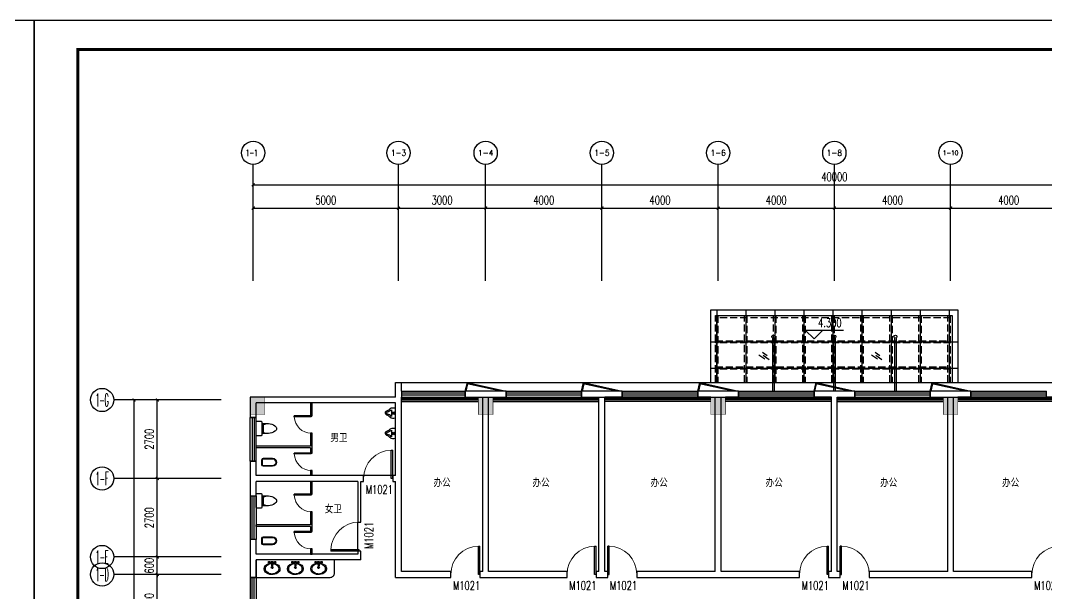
# Model space of a CAD drawing. Extents: x -6243262 to 3079315, y -2914302 to 172723.
# Drawn here: x -5788489 to -5753181, y -723735 to -704029 of the extents above; entities that cross this region are included whole.
import ezdxf
from ezdxf.enums import TextEntityAlignment as Align

# ---------------------------------------------------------------- set-up
doc = ezdxf.new("R2010")
doc.units = 0
doc.header["$LTSCALE"] = 1000
doc.linetypes.add('DASH', pattern=[0.35, 0.25, -0.1])
for name, color, linetype in [('0-柱网', 2, 'Continuous'), ('0-铝板', 32, 'Continuous'), ('A-FLOR-OTHER1-ON', 253, 'Continuous'), ('AXIS', 3, 'Continuous'), ('AXIS_TEXT', 7, 'Continuous'), ('DIM_ELEV', 3, 'Continuous'), ('J-DOOR-窗', 126, 'Continuous'), ('J-ELEV-立面栏杆', 36, 'Continuous'), ('PUB_TEXT', 7, 'Continuous'), ('PUB_TITLE', 4, 'Continuous'), ('STAIR', 2, 'Continuous'), ('WALL', 9, 'Continuous'), ('WALL-PARAPET', 6, 'Continuous'), ('WINDOW', 4, 'Continuous'), ('WINDOW_TEXT', 7, 'Continuous'), ('洁具', 253, 'Continuous'), ('门窗开启', 8, 'Continuous')]:
    doc.layers.add(name, color=color, linetype=linetype)
doc.styles.add('-宋体', font='', dxfattribs={"width": 0.8})
doc.styles.add('_TCH_AXIS', font='COMPLEX', dxfattribs={"bigfont": 'GBCBIG'})
doc.styles.add('_TCH_DIM', font='SIMPLEX', dxfattribs={"bigfont": 'GBCBIG'})
doc.styles.add('_TCH_DIM_T3', font='SIMPLEX', dxfattribs={"width": 0.705882, "bigfont": 'GBCBIG'})
doc.styles.add('_TCH_WINDOW', font='SIMPLEX', dxfattribs={"height": 3.5, "bigfont": 'GBCBIG'})
doc.styles.add('COMPLEX', font='COMPLEX')
doc.styles.get('-宋体').set_extended_font_data('SimSun')
doc.dimstyles.new('_TCH_ARCH&&100', dxfattribs={"dimtxt": 297.5, "dimasz": 100, "dimexe": 250, "dimexo": 300, "dimgap": 126.25, "dimtad": 1, "dimdec": 0, "dimzin": 0, "dimdsep": 46, "dimtxsty": '_TCH_DIM_T3', "dimblk": 'ARCHTICK', "dimcen": 0.09, "dimclrt": 7, "dimazin": 2, "dimtfac": 1, "dimtdec": 0, "dimtix": 1, "dimtmove": 2, "dimatfit": 3, "dimfxl": 0, "dimtolj": 1, "dimtzin": 0, "dimarcsym": 0})

# ---------------------------------------------------------------- blocks, each defined once
blk = doc.blocks.new('$plan$00003671')
at = {"layer": '洁具', "color": 0}
for p, q in [((-101, 10), (-101, -63)), ((-25, 0), (-32, -39)), ((-25, 0), (25, 0)), ((-25, 0), (-17, -148)), ((25, 0), (17, -148)), ((25, 0), (32, -39)), ((101, 10), (101, -63)), ((-64, -27), (-138, -27)), ((45, -209), (-45, -209)), ((-32, -39), (-17, -148)), ((-24, -20), (24, -20)), ((-17, -138), (17, -138)), ((-17, -148), (17, -148)), ((0, -164), (0, -254)), ((32, -39), (17, -148)), ((138, -27), (64, -27))]:
    blk.add_line(p, q, dxfattribs=at)
blk.add_lwpolyline([(25, 0), (32, -39), (30, -54, -0.144626), (222, -135, -0.454002), (196, -399, -0.337627), (-227, -368, -0.376635), (-227, -140, -0.17218), (-30, -54), (-32, -39), (-25, 0)], format="xyb", close=True, dxfattribs=at)
for centre, radius in [((-101, -27), 25.2), ((-101, -27), 15.1), ((0, -209), 30.2), ((0, -209), 20.2), ((101, -27), 25.2), ((101, -27), 15.1)]:
    blk.add_circle(centre, radius, dxfattribs=at)
for centre, radius, start, end in [((-102, -254), 138, 152.5904, 207.4096), ((-19, -374), 275, 118.8696, 138.2267), ((-19, -135), 275, 221.7733, 241.1304), ((-16, -304), 218, 108.3074, 128.6169), ((0, -351), 268, 95.4714, 108.3074), ((-1, -27), 7.25, 80.5252, 279.4748), ((1, -27), 7.25, 260.5252, 99.4748), ((0, -351), 268, 71.6926, 84.5286), ((16, -304), 218, 51.3831, 71.6926), ((19, -374), 275, 41.7733, 61.1304), ((19, -135), 275, 298.8696, 318.2267), ((102, -254), 138, 332.5904, 27.4096), ((-16, -205), 218, 231.3831, 251.6926), ((0, -158), 268, 251.6926, 288.3074), ((16, -205), 218, 288.3074, 308.6169)]:
    blk.add_arc(centre, radius, start, end, dxfattribs=at)
blk = doc.blocks.new('$plan$00002813')
at = {"layer": '洁具', "color": 0}
blk.add_line((-112, -146), (114, -146), dxfattribs=at)
blk.add_lwpolyline([(-185, 0), (-185, -10), (-164, -10, 0.125587), (-163, -162, 0.087699), (-135, -207, -0.142493), (-79, -292, 0.309604), (0, -360, 0.229829), (59, -308, -0.1358), (128, -215, 0.187963), (170, -108, 0.056569), (165, -10), (185, -10), (185, 0)], format="xyb", close=True, dxfattribs=at)
for radius in [47.3, 34.6, 22.1]:
    blk.add_circle((0, -62), radius, dxfattribs=at)
for centre, radius, start, end in [((-382, -363), 346, 14.0616, 38.7001), ((-6, -276), 40.9, 183.6565, 351.9398), ((335, -366), 312, 135.2868, 164.3913)]:
    blk.add_arc(centre, radius, start, end, dxfattribs=at)
blk = doc.blocks.new('$plan$00002866')
at = {"layer": '洁具', "color": 0}
for points in [[(-366, 138), (-59, 138, -0.388189), (0, 88), (0, -88, -0.388189), (-59, -138), (-366, -138, -0.97895)], [(-58, -116), (-376, -116, -0.936623), (-366, 117), (-58, 117, -0.381636), (-21, 86), (-21, -86, -0.399536)]]:
    blk.add_lwpolyline(points, format="xyb", close=True, dxfattribs=at)
blk.add_lwpolyline([(-306, 117, 0, 0, 0.440649), (-316, 108, 0, 0, 0), (-316, -106, 0, 0, 0.411645), (-307, -115, 1.5, 1.5, 0)], format="xyseb", dxfattribs=at)
blk = doc.blocks.new('1#柱网')
at = {"layer": '0-柱网'}
for points in [[(494005, 93967), (494005, 93367), (494505, 93367), (494505, 93967)], [(501855, 93967), (501855, 93367), (502355, 93367), (502355, 93967)], [(509855, 93967), (509855, 93367), (510355, 93367), (510355, 93967)], [(517855, 93967), (517855, 93367), (518355, 93367), (518355, 93967)]]:
    blk.add_hatch(color=0, dxfattribs=at).paths.add_polyline_path(points)
at = {"layer": '0-柱网', "color": 0, "const_width": 20}
for points in [[(494005, 93967), (494005, 93367), (494505, 93367), (494505, 93967), (494005, 93967)], [(501855, 93967), (501855, 93367), (502355, 93367), (502355, 93967), (501855, 93967)], [(509855, 93967), (509855, 93367), (510355, 93367), (510355, 93967), (509855, 93967)], [(517855, 93967), (517855, 93367), (518355, 93367), (518355, 93967), (517855, 93967)]]:
    blk.add_lwpolyline(points, dxfattribs=at)
blk = doc.blocks.new('$plan$00002826')
at = {"layer": '洁具', "color": 0}
for p, q in [((-260, -140), (-260, 140)), ((-200, 170), (-200, -170))]:
    blk.add_line(p, q, dxfattribs=at)
blk.add_lwpolyline([(-650, 92, 0.537872), (-650, -92, 0.149947), (-430, -170), (-200, -170), (-200, -220, 0.414214), (-170, -250), (-30, -250, 0.414214), (0, -220), (0, 220, 0.414214), (-30, 250), (-170, 250, 0.414214), (-200, 220), (-200, 170), (-430, 170, 0.149947)], format="xyb", close=True, dxfattribs=at)
for centre, start, end in [((-413, -227), 67.4505, 91.4725), ((-413, 227), 268.6339, 292.5495)]:
    blk.add_arc(centre, 398, start, end, dxfattribs=at)
blk = doc.blocks.new('A$C22252488')
at = {"layer": '0-铝板', "color": 0}
blk.add_lwpolyline([(1218, 0), (60, 261), (69, 300), (1400, 0)], dxfattribs=at)
at = {"layer": 'WINDOW', "color": 0}
for points in [[(0, 0), (60, 261)], [(31, 0), (90, 254)]]:
    blk.add_lwpolyline(points, dxfattribs=at)
blk = doc.blocks.new('01')
at = {"layer": 'A-FLOR-OTHER1-ON', "color": 0}
for points in [[(-34500, 150), (-31850, 150)], [(-34500, 0), (-31850, 0)], [(-31350, 150), (-27700, 150)], [(-31350, 0), (-27700, 0)], [(-23850, 150), (-27500, 150)], [(-23850, 0), (-27500, 0)], [(-19700, 150), (-23350, 150)], [(-19700, 0), (-23350, 0)], [(-19500, 150), (-15850, 150)], [(-19500, 0), (-15850, 0)], [(-11700, 150), (-15350, 150)], [(-11700, 0), (-15350, 0)], [(-11500, 150), (-7850, 150)], [(-11500, 0), (-7850, 0)], [(-3700, 150), (-7350, 150)], [(-3700, 0), (-7350, 0)], [(-3500, 150), (0, 150)], [(-3500, 0), (0, 0)]]:
    blk.add_lwpolyline(points, dxfattribs=at)
at = {"layer": 'STAIR', "color": 0}
for points in [[(-34500, 100), (-31850, 100)], [(-34500, 50), (-31850, 50)], [(-31350, 100), (-27700, 100)], [(-31350, 50), (-27700, 50)], [(-23850, 100), (-27500, 100)], [(-23850, 50), (-27500, 50)], [(-19700, 100), (-23350, 100)], [(-19700, 50), (-23350, 50)], [(-19500, 100), (-15850, 100)], [(-19500, 50), (-15850, 50)], [(-11700, 100), (-15350, 100)], [(-11700, 50), (-15350, 50)], [(-11500, 100), (-7850, 100)], [(-11500, 50), (-7850, 50)], [(-3700, 100), (-7350, 100)], [(-3700, 50), (-7350, 50)], [(-3500, 100), (0, 100)], [(-3500, 50), (0, 50)]]:
    blk.add_lwpolyline(points, dxfattribs=at)
blk = doc.blocks.new('_AXISO')
at = {"color": 0}
blk.add_circle((0, 0), 0.5, dxfattribs=at)
at = {"layer": 'AXIS_TEXT', "color": 0, "style": 'COMPLEX', "width": 1.041667}
blk.add_attdef('A', text='', height=0.56, dxfattribs=at).set_placement((-0.25, -0.28), (0.25, -0.28), align=Align.FIT)
blk = doc.blocks.new('$DorLib2D$00000001')
at = {"color": 0}
for p, q in [((0.45, 0.975), (0.5, 0.975)), ((0.45, 0), (0.45, 0.975)), ((0.5, 0), (0.5, 0.975)), ((0.5, 0), (0.45, 0))]:
    blk.add_line(p, q, dxfattribs=at)
at = {"color": 0, "lineweight": 13}
blk.add_arc((0.475, 0), 0.975, 91.4693, 180, dxfattribs=at)
blk = doc.blocks.new('$WINLIB2D$00000001')
at = {"color": 0}
for points in [[(-0.5, 0.5), (-0.5, -0.5)], [(-0.5, 0.5), (0.5, 0.5)], [(0.5, -0.5), (0.5, 0.5)], [(0.5, 0.167), (-0.5, 0.167)], [(0.5, -0.167), (-0.5, -0.167)], [(-0.5, -0.5), (0.5, -0.5)]]:
    blk.add_lwpolyline(points, dxfattribs=at)
blk = doc.blocks.new('_ArchTick')
at = {"color": 0, "linetype": 'ByBlock', "const_width": 0.4}
blk.add_lwpolyline([(-0.5, -0.5), (0.5, 0.5)], dxfattribs=at)
blk = doc.blocks.new('*D97')
at = {"layer": 'AXIS', "color": 0, "lineweight": -2, "transparency": 16777216}
for p, q in [((1357095, -767052), (1357095, -763802)), ((1357095, -764052), (1397095, -764052)), ((1397095, -767052), (1397095, -763802))]:
    blk.add_line(p, q, dxfattribs=at)
at = {"layer": 'Defpoints', "color": 0, "transparency": 16777216}
for p in [(1397095, -764052), (1357095, -767352), (1397095, -767352)]:
    blk.add_point(p, dxfattribs=at)
at = {"layer": 'AXIS', "color": 0, "lineweight": -2, "transparency": 16777216, "xscale": 100, "yscale": 100, "zscale": 100, "rotation": 180}
blk.add_blockref('_ArchTick', (1357095, -764052), dxfattribs=at)
at = {"layer": 'AXIS', "color": 0, "lineweight": -2, "transparency": 16777216, "xscale": 100, "yscale": 100, "zscale": 100}
blk.add_blockref('_ArchTick', (1397095, -764052), dxfattribs=at)
at = {"layer": 'AXIS', "color": 7, "transparency": 16777216, "insert": (1377095, -763777), "char_height": 297.5, "attachment_point": 5, "style": '_TCH_DIM_T3'}
blk.add_mtext('\\A1;40000', dxfattribs=at)
blk = doc.blocks.new('*D101')
at = {"layer": 'AXIS', "color": 0, "lineweight": -2, "transparency": 16777216}
for p, q in [((1381095, -767052), (1381095, -764602)), ((1385095, -767052), (1385095, -764602)), ((1381095, -764852), (1385095, -764852))]:
    blk.add_line(p, q, dxfattribs=at)
at = {"layer": 'Defpoints', "color": 0, "transparency": 16777216}
for p in [(1385095, -764852), (1381095, -767352), (1385095, -767352)]:
    blk.add_point(p, dxfattribs=at)
at = {"layer": 'AXIS', "color": 0, "lineweight": -2, "transparency": 16777216, "xscale": 100, "yscale": 100, "zscale": 100, "rotation": 180}
blk.add_blockref('_ArchTick', (1381095, -764852), dxfattribs=at)
at = {"layer": 'AXIS', "color": 0, "lineweight": -2, "transparency": 16777216, "xscale": 100, "yscale": 100, "zscale": 100}
blk.add_blockref('_ArchTick', (1385095, -764852), dxfattribs=at)
at = {"layer": 'AXIS', "color": 7, "transparency": 16777216, "insert": (1383095, -764577), "char_height": 297.5, "attachment_point": 5, "style": '_TCH_DIM_T3'}
blk.add_mtext('\\A1;4000', dxfattribs=at)
blk = doc.blocks.new('*D102')
at = {"layer": 'AXIS', "color": 0, "lineweight": -2, "transparency": 16777216}
for p, q in [((1377095, -767052), (1377095, -764602)), ((1381095, -767052), (1381095, -764602)), ((1377095, -764852), (1381095, -764852))]:
    blk.add_line(p, q, dxfattribs=at)
at = {"layer": 'Defpoints', "color": 0, "transparency": 16777216}
for p in [(1381095, -764852), (1377095, -767352), (1381095, -767352)]:
    blk.add_point(p, dxfattribs=at)
at = {"layer": 'AXIS', "color": 0, "lineweight": -2, "transparency": 16777216, "xscale": 100, "yscale": 100, "zscale": 100, "rotation": 180}
blk.add_blockref('_ArchTick', (1377095, -764852), dxfattribs=at)
at = {"layer": 'AXIS', "color": 0, "lineweight": -2, "transparency": 16777216, "xscale": 100, "yscale": 100, "zscale": 100}
blk.add_blockref('_ArchTick', (1381095, -764852), dxfattribs=at)
at = {"layer": 'AXIS', "color": 7, "transparency": 16777216, "insert": (1379095, -764577), "char_height": 297.5, "attachment_point": 5, "style": '_TCH_DIM_T3'}
blk.add_mtext('\\A1;4000', dxfattribs=at)
blk = doc.blocks.new('*D103')
at = {"layer": 'AXIS', "color": 0, "lineweight": -2, "transparency": 16777216}
for p, q in [((1373095, -767052), (1373095, -764602)), ((1377095, -767052), (1377095, -764602)), ((1373095, -764852), (1377095, -764852))]:
    blk.add_line(p, q, dxfattribs=at)
at = {"layer": 'Defpoints', "color": 0, "transparency": 16777216}
for p in [(1377095, -764852), (1373095, -767352), (1377095, -767352)]:
    blk.add_point(p, dxfattribs=at)
at = {"layer": 'AXIS', "color": 0, "lineweight": -2, "transparency": 16777216, "xscale": 100, "yscale": 100, "zscale": 100, "rotation": 180}
blk.add_blockref('_ArchTick', (1373095, -764852), dxfattribs=at)
at = {"layer": 'AXIS', "color": 0, "lineweight": -2, "transparency": 16777216, "xscale": 100, "yscale": 100, "zscale": 100}
blk.add_blockref('_ArchTick', (1377095, -764852), dxfattribs=at)
at = {"layer": 'AXIS', "color": 7, "transparency": 16777216, "insert": (1375095, -764577), "char_height": 297.5, "attachment_point": 5, "style": '_TCH_DIM_T3'}
blk.add_mtext('\\A1;4000', dxfattribs=at)
blk = doc.blocks.new('*D104')
at = {"layer": 'AXIS', "color": 0, "lineweight": -2, "transparency": 16777216}
for p, q in [((1369095, -767052), (1369095, -764602)), ((1373095, -767052), (1373095, -764602)), ((1369095, -764852), (1373095, -764852))]:
    blk.add_line(p, q, dxfattribs=at)
at = {"layer": 'Defpoints', "color": 0, "transparency": 16777216}
for p in [(1373095, -764852), (1369095, -767352), (1373095, -767352)]:
    blk.add_point(p, dxfattribs=at)
at = {"layer": 'AXIS', "color": 0, "lineweight": -2, "transparency": 16777216, "xscale": 100, "yscale": 100, "zscale": 100, "rotation": 180}
blk.add_blockref('_ArchTick', (1369095, -764852), dxfattribs=at)
at = {"layer": 'AXIS', "color": 0, "lineweight": -2, "transparency": 16777216, "xscale": 100, "yscale": 100, "zscale": 100}
blk.add_blockref('_ArchTick', (1373095, -764852), dxfattribs=at)
at = {"layer": 'AXIS', "color": 7, "transparency": 16777216, "insert": (1371095, -764577), "char_height": 297.5, "attachment_point": 5, "style": '_TCH_DIM_T3'}
blk.add_mtext('\\A1;4000', dxfattribs=at)
blk = doc.blocks.new('*D105')
at = {"layer": 'AXIS', "color": 0, "lineweight": -2, "transparency": 16777216}
for p, q in [((1365095, -767052), (1365095, -764602)), ((1369095, -767052), (1369095, -764602)), ((1365095, -764852), (1369095, -764852))]:
    blk.add_line(p, q, dxfattribs=at)
at = {"layer": 'Defpoints', "color": 0, "transparency": 16777216}
for p in [(1369095, -764852), (1365095, -767352), (1369095, -767352)]:
    blk.add_point(p, dxfattribs=at)
at = {"layer": 'AXIS', "color": 0, "lineweight": -2, "transparency": 16777216, "xscale": 100, "yscale": 100, "zscale": 100, "rotation": 180}
blk.add_blockref('_ArchTick', (1365095, -764852), dxfattribs=at)
at = {"layer": 'AXIS', "color": 0, "lineweight": -2, "transparency": 16777216, "xscale": 100, "yscale": 100, "zscale": 100}
blk.add_blockref('_ArchTick', (1369095, -764852), dxfattribs=at)
at = {"layer": 'AXIS', "color": 7, "transparency": 16777216, "insert": (1367095, -764577), "char_height": 297.5, "attachment_point": 5, "style": '_TCH_DIM_T3'}
blk.add_mtext('\\A1;4000', dxfattribs=at)
blk = doc.blocks.new('*D106')
at = {"layer": 'AXIS', "color": 0, "lineweight": -2, "transparency": 16777216}
for p, q in [((1362095, -767052), (1362095, -764602)), ((1365095, -767052), (1365095, -764602)), ((1362095, -764852), (1365095, -764852))]:
    blk.add_line(p, q, dxfattribs=at)
at = {"layer": 'Defpoints', "color": 0, "transparency": 16777216}
for p in [(1365095, -764852), (1362095, -767352), (1365095, -767352)]:
    blk.add_point(p, dxfattribs=at)
at = {"layer": 'AXIS', "color": 0, "lineweight": -2, "transparency": 16777216, "xscale": 100, "yscale": 100, "zscale": 100, "rotation": 180}
blk.add_blockref('_ArchTick', (1362095, -764852), dxfattribs=at)
at = {"layer": 'AXIS', "color": 0, "lineweight": -2, "transparency": 16777216, "xscale": 100, "yscale": 100, "zscale": 100}
blk.add_blockref('_ArchTick', (1365095, -764852), dxfattribs=at)
at = {"layer": 'AXIS', "color": 7, "transparency": 16777216, "insert": (1363595, -764577), "char_height": 297.5, "attachment_point": 5, "style": '_TCH_DIM_T3'}
blk.add_mtext('\\A1;3000', dxfattribs=at)
blk = doc.blocks.new('*D107')
at = {"layer": 'AXIS', "color": 0, "lineweight": -2, "transparency": 16777216}
for p, q in [((1357095, -767052), (1357095, -764602)), ((1362095, -767052), (1362095, -764602)), ((1357095, -764852), (1362095, -764852))]:
    blk.add_line(p, q, dxfattribs=at)
at = {"layer": 'Defpoints', "color": 0, "transparency": 16777216}
for p in [(1362095, -764852), (1357095, -767352), (1362095, -767352)]:
    blk.add_point(p, dxfattribs=at)
at = {"layer": 'AXIS', "color": 0, "lineweight": -2, "transparency": 16777216, "xscale": 100, "yscale": 100, "zscale": 100, "rotation": 180}
blk.add_blockref('_ArchTick', (1357095, -764852), dxfattribs=at)
at = {"layer": 'AXIS', "color": 0, "lineweight": -2, "transparency": 16777216, "xscale": 100, "yscale": 100, "zscale": 100}
blk.add_blockref('_ArchTick', (1362095, -764852), dxfattribs=at)
at = {"layer": 'AXIS', "color": 7, "transparency": 16777216, "insert": (1359595, -764577), "char_height": 297.5, "attachment_point": 5, "style": '_TCH_DIM_T3'}
blk.add_mtext('\\A1;5000', dxfattribs=at)
blk = doc.blocks.new('*D113')
at = {"layer": 'AXIS', "color": 0, "lineweight": -2, "transparency": 16777216}
for p, q in [((1355695, -771452), (1352745, -771452)), ((1352995, -786952), (1352995, -771452)), ((1355695, -786952), (1352745, -786952))]:
    blk.add_line(p, q, dxfattribs=at)
at = {"layer": 'Defpoints', "color": 0, "transparency": 16777216}
for p in [(1352995, -771452), (1355995, -771452), (1355995, -786952)]:
    blk.add_point(p, dxfattribs=at)
at = {"layer": 'AXIS', "color": 0, "lineweight": -2, "transparency": 16777216, "xscale": 100, "yscale": 100, "zscale": 100}
for p, rotation in [((1352995, -771452), 90), ((1352995, -786952), 270)]:
    blk.add_blockref('_ArchTick', p, dxfattribs=dict(at, rotation=rotation))
at = {"layer": 'AXIS', "color": 7, "transparency": 16777216, "insert": (1352720, -779202), "char_height": 297.5, "attachment_point": 5, "rotation": 90, "style": '_TCH_DIM_T3'}
blk.add_mtext('\\A1;15500', dxfattribs=at)
blk = doc.blocks.new('*D116')
at = {"layer": 'AXIS', "color": 0, "lineweight": -2, "transparency": 16777216}
for p, q in [((1355695, -777452), (1353545, -777452)), ((1353795, -779452), (1353795, -777452)), ((1355695, -779452), (1353545, -779452))]:
    blk.add_line(p, q, dxfattribs=at)
at = {"layer": 'Defpoints', "color": 0, "transparency": 16777216}
for p in [(1353795, -777452), (1355995, -777452), (1355995, -779452)]:
    blk.add_point(p, dxfattribs=at)
at = {"layer": 'AXIS', "color": 0, "lineweight": -2, "transparency": 16777216, "xscale": 100, "yscale": 100, "zscale": 100}
for p, rotation in [((1353795, -777452), 90), ((1353795, -779452), 270)]:
    blk.add_blockref('_ArchTick', p, dxfattribs=dict(at, rotation=rotation))
at = {"layer": 'AXIS', "color": 7, "transparency": 16777216, "insert": (1353520, -778452), "char_height": 297.5, "attachment_point": 5, "rotation": 90, "style": '_TCH_DIM_T3'}
blk.add_mtext('\\A1;2000', dxfattribs=at)
blk = doc.blocks.new('*D117')
at = {"layer": 'AXIS', "color": 0, "lineweight": -2, "transparency": 16777216}
for p, q in [((1353795, -776852), (1353795, -776752)), ((1355695, -776852), (1353545, -776852)), ((1353795, -777452), (1353795, -776852)), ((1355695, -777452), (1353545, -777452)), ((1353795, -777452), (1353795, -777552))]:
    blk.add_line(p, q, dxfattribs=at)
at = {"layer": 'Defpoints', "color": 0, "transparency": 16777216}
for p in [(1353795, -776852), (1355995, -776852), (1355995, -777452)]:
    blk.add_point(p, dxfattribs=at)
at = {"layer": 'AXIS', "color": 0, "lineweight": -2, "transparency": 16777216, "xscale": 100, "yscale": 100, "zscale": 100}
for p, rotation in [((1353795, -776852), 270), ((1353795, -777452), 90)]:
    blk.add_blockref('_ArchTick', p, dxfattribs=dict(at, rotation=rotation))
at = {"layer": 'AXIS', "color": 7, "transparency": 16777216, "insert": (1353520, -777152), "char_height": 297.5, "attachment_point": 5, "rotation": 90, "style": '_TCH_DIM_T3'}
blk.add_mtext('\\A1;600', dxfattribs=at)
blk = doc.blocks.new('*D118')
at = {"layer": 'AXIS', "color": 0, "lineweight": -2, "transparency": 16777216}
for p, q in [((1355695, -774152), (1353545, -774152)), ((1353795, -776852), (1353795, -774152)), ((1355695, -776852), (1353545, -776852))]:
    blk.add_line(p, q, dxfattribs=at)
at = {"layer": 'Defpoints', "color": 0, "transparency": 16777216}
for p in [(1353795, -774152), (1355995, -774152), (1355995, -776852)]:
    blk.add_point(p, dxfattribs=at)
at = {"layer": 'AXIS', "color": 0, "lineweight": -2, "transparency": 16777216, "xscale": 100, "yscale": 100, "zscale": 100}
for p, rotation in [((1353795, -774152), 90), ((1353795, -776852), 270)]:
    blk.add_blockref('_ArchTick', p, dxfattribs=dict(at, rotation=rotation))
at = {"layer": 'AXIS', "color": 7, "transparency": 16777216, "insert": (1353520, -775502), "char_height": 297.5, "attachment_point": 5, "rotation": 90, "style": '_TCH_DIM_T3'}
blk.add_mtext('\\A1;2700', dxfattribs=at)
blk = doc.blocks.new('*D119')
at = {"layer": 'AXIS', "color": 0, "lineweight": -2, "transparency": 16777216}
for p, q in [((1355695, -771452), (1353545, -771452)), ((1353795, -774152), (1353795, -771452)), ((1355695, -774152), (1353545, -774152))]:
    blk.add_line(p, q, dxfattribs=at)
at = {"layer": 'Defpoints', "color": 0, "transparency": 16777216}
for p in [(1353795, -771452), (1355995, -771452), (1355995, -774152)]:
    blk.add_point(p, dxfattribs=at)
at = {"layer": 'AXIS', "color": 0, "lineweight": -2, "transparency": 16777216, "xscale": 100, "yscale": 100, "zscale": 100}
for p, rotation in [((1353795, -771452), 90), ((1353795, -774152), 270)]:
    blk.add_blockref('_ArchTick', p, dxfattribs=dict(at, rotation=rotation))
at = {"layer": 'AXIS', "color": 7, "transparency": 16777216, "insert": (1353520, -772802), "char_height": 297.5, "attachment_point": 5, "rotation": 90, "style": '_TCH_DIM_T3'}
blk.add_mtext('\\A1;2700', dxfattribs=at)
blk = doc.blocks.new('22')
at = {"color": 8}
for points in [[(1372845.1, -770852.2), (1372845.1, -768352.2), (1381345.1, -768352.2), (1381345.1, -770852.2)], [(1373045.1, -770852.2), (1373045.1, -768552.2), (1381145.1, -768552.2), (1381145.1, -770852.2)], [(1374965.1, -769314.4), (1374965.1, -771152.2)], [(1375025.1, -769314.4), (1375025.1, -771152.2)], [(1377065.1, -769314.4), (1377065.1, -771152.2)], [(1377125.1, -769314.4), (1377125.1, -771152.2)], [(1379165.1, -769314.4), (1379165.1, -771152.2)], [(1379225.1, -769314.4), (1379225.1, -771152.2)]]:
    blk.add_lwpolyline(points, dxfattribs=at)
blk.add_lwpolyline([(1357195.1, -776952.2), (1357195.1, -777552.2), (1359745.1, -777552.2, 0.4142136), (1359895.1, -777402.2), (1359895.1, -776952.2)], format="xyb", dxfattribs=at)
for centre in [(1374995.1, -769274.4), (1377095.1, -769274.4), (1379195.1, -769274.4)]:
    blk.add_circle(centre, 50, dxfattribs=at)
at = {"layer": '0-铝板', "color": 8}
blk.add_lwpolyline([(1362195.1, -770852.2), (1397695.1, -770852.2), (1397695.1, -779352.2)], dxfattribs=at)
at = {"layer": 'AXIS', "color": 8}
for p, q in [((1357095.1, -767352.2), (1357095.1, -763352.2)), ((1362095.1, -767352.2), (1362095.1, -763352.2)), ((1365095.1, -767352.2), (1365095.1, -763352.2)), ((1369095.1, -767352.2), (1369095.1, -763352.2)), ((1373095.1, -767352.2), (1373095.1, -763352.2)), ((1377095.1, -767352.2), (1377095.1, -763352.2)), ((1381095.1, -767352.2), (1381095.1, -763352.2)), ((1355995.1, -771452.2), (1352295.1, -771452.2)), ((1355995.1, -774152.2), (1352295.1, -774152.2)), ((1355995.1, -776852.2), (1352295.1, -776852.2)), ((1355995.1, -777452.2), (1352295.1, -777452.2))]:
    blk.add_line(p, q, dxfattribs=at)
at = {"layer": 'DIM_ELEV', "color": 8}
for p, q in [((1376396, -769348.8), (1376096, -769048.8)), ((1376096, -769048.8), (1377405.9, -769048.8)), ((1376396, -769348.8), (1376696, -769048.8))]:
    blk.add_line(p, q, dxfattribs=at)
at = {"layer": 'J-DOOR-窗', "color": 8}
for p, q in [((1372845.1, -770852.2), (1372845.1, -768352.2)), ((1372845.1, -768352.2), (1381345.1, -768352.2))]:
    blk.add_line(p, q, dxfattribs=at)
for points in [[(1373045.1, -768352.2), (1373045.1, -770852.2)], [(1374045.1, -768352.2), (1374045.1, -770852.2)], [(1375045.1, -768352.2), (1375045.1, -770852.2)], [(1376045.1, -768352.2), (1376045.1, -770852.2)], [(1377045.1, -768352.2), (1377045.1, -770852.2)], [(1378045.1, -768352.2), (1378045.1, -770852.2)], [(1379045.1, -768352.2), (1379045.1, -770852.2)], [(1380045.1, -768352.2), (1380045.1, -770852.2)], [(1381045.1, -768352.2), (1381045.1, -770852.2)], [(1381345.1, -768352.2), (1381345.1, -770852.2)], [(1372845.1, -769452.2), (1381345.1, -769452.2)], [(1372845.1, -770352.2), (1381345.1, -770352.2)]]:
    blk.add_lwpolyline(points, dxfattribs=at)
at = {"layer": 'J-ELEV-立面栏杆', "color": 8, "linetype": 'DASH'}
for points in [[(1373005.1, -770852.2), (1373005.1, -768552.2), (1373085.1, -768552.2), (1373085.1, -770852.2)], [(1381105.1, -768632.2), (1373005.1, -768632.2), (1373005.1, -768552.2), (1381105.1, -768552.2)], [(1374005.1, -770852.2), (1374005.1, -768552.2), (1374085.1, -768552.2), (1374085.1, -770852.2)], [(1375005.1, -770852.2), (1375005.1, -768552.2), (1375085.1, -768552.2), (1375085.1, -770852.2)], [(1376005.1, -770852.2), (1376005.1, -768552.2), (1376085.1, -768552.2), (1376085.1, -770852.2)], [(1377005.1, -770852.2), (1377005.1, -768552.2), (1377085.1, -768552.2), (1377085.1, -770852.2)], [(1378005.1, -770852.2), (1378005.1, -768552.2), (1378085.1, -768552.2), (1378085.1, -770852.2)], [(1379005.1, -770852.2), (1379005.1, -768552.2), (1379085.1, -768552.2), (1379085.1, -770852.2)], [(1380005.1, -770852.2), (1380005.1, -768552.2), (1380085.1, -768552.2), (1380085.1, -770852.2)], [(1381005.1, -770852.2), (1381005.1, -768552.2), (1381085.1, -768552.2), (1381085.1, -770852.2)], [(1381105.1, -769492.2), (1373005.1, -769492.2), (1373005.1, -769412.2), (1381105.1, -769412.2)], [(1381105.1, -770392.2), (1373005.1, -770392.2), (1373005.1, -770312.2), (1381105.1, -770312.2)]]:
    blk.add_lwpolyline(points, dxfattribs=at)
at = {"layer": 'WALL', "color": 8}
for p, q in [((1361995.1, -771252.2), (1361995.1, -770852.2)), ((1361995.1, -770852.2), (1362195.1, -770852.2)), ((1362195.1, -771152.2), (1362195.1, -770852.2)), ((1356995.1, -771352.2), (1356995.1, -772052.2)), ((1361995.1, -771352.2), (1356995.1, -771352.2)), ((1361995.1, -771352.2), (1361995.1, -771252.2)), ((1362195.1, -771152.2), (1362195.1, -771352.2)), ((1362195.1, -771452.2), (1362195.1, -771352.2)), ((1362195.1, -774152.2), (1362195.1, -771452.2)), ((1365795.1, -771152.2), (1364395.1, -771152.2)), ((1364395.1, -771152.2), (1364395.1, -771352.2)), ((1364395.1, -771352.2), (1365795.1, -771352.2)), ((1364995.1, -777352.2), (1364995.1, -771352.2)), ((1364995.1, -771352.2), (1365195.1, -771352.2)), ((1365195.1, -777352.2), (1365195.1, -771352.2)), ((1365795.1, -771352.2), (1365795.1, -771152.2)), ((1369795.1, -771152.2), (1368395.1, -771152.2)), ((1368395.1, -771152.2), (1368395.1, -771352.2)), ((1368395.1, -771352.2), (1369795.1, -771352.2)), ((1368995.1, -777352.2), (1368995.1, -771352.2)), ((1368995.1, -771352.2), (1369195.1, -771352.2)), ((1369195.1, -777352.2), (1369195.1, -771352.2)), ((1369795.1, -771352.2), (1369795.1, -771152.2)), ((1373795.1, -771152.2), (1372395.1, -771152.2)), ((1372395.1, -771152.2), (1372395.1, -771352.2)), ((1372395.1, -771352.2), (1373795.1, -771352.2)), ((1372995.1, -777352.2), (1372995.1, -771352.2)), ((1372995.1, -771352.2), (1373195.1, -771352.2)), ((1373195.1, -777352.2), (1373195.1, -771352.2)), ((1373795.1, -771352.2), (1373795.1, -771152.2)), ((1377095.1, -771152.2), (1376395.1, -771152.2)), ((1376395.1, -771152.2), (1376395.1, -771352.2)), ((1376395.1, -771352.2), (1376995.1, -771352.2)), ((1376995.1, -777352.2), (1376995.1, -771352.2)), ((1377795.1, -771152.2), (1377095.1, -771152.2)), ((1377195.1, -777352.2), (1377195.1, -771352.2)), ((1377195.1, -771352.2), (1377795.1, -771352.2)), ((1377795.1, -771352.2), (1377795.1, -771152.2)), ((1381795.1, -771152.2), (1380395.1, -771152.2)), ((1380395.1, -771152.2), (1380395.1, -771352.2)), ((1380395.1, -771352.2), (1381795.1, -771352.2)), ((1380995.1, -777352.2), (1380995.1, -771352.2)), ((1380995.1, -771352.2), (1381195.1, -771352.2)), ((1381195.1, -777352.2), (1381195.1, -771352.2)), ((1381795.1, -771352.2), (1381795.1, -771152.2)), ((1357195.1, -772052.2), (1357195.1, -771552.2)), ((1361995.1, -771552.2), (1357195.1, -771552.2)), ((1361995.1, -774052.2), (1361995.1, -771552.2)), ((1356995.1, -772052.2), (1357195.1, -772052.2)), ((1357195.1, -773552.2), (1356995.1, -773552.2)), ((1356995.1, -773552.2), (1356995.1, -774152.2)), ((1357195.1, -774052.2), (1357195.1, -773552.2)), ((1356995.1, -774152.2), (1356995.1, -774752.2)), ((1359095.1, -774052.2), (1357195.1, -774052.2)), ((1357195.1, -774752.2), (1357195.1, -774252.2)), ((1359095.1, -774252.2), (1357195.1, -774252.2)), ((1360695.1, -774052.2), (1359095.1, -774052.2)), ((1360695.1, -774252.2), (1359095.1, -774252.2)), ((1360895.1, -774052.2), (1360695.1, -774052.2)), ((1360695.1, -774252.2), (1360695.1, -775652.2)), ((1360795.1, -775652.2), (1360795.1, -774252.2)), ((1360795.1, -774252.2), (1360895.1, -774252.2)), ((1360895.1, -774252.2), (1360895.1, -774052.2)), ((1361995.1, -774052.2), (1361895.1, -774052.2)), ((1361895.1, -774052.2), (1361895.1, -774252.2)), ((1361895.1, -774252.2), (1361995.1, -774252.2)), ((1361995.1, -777552.2), (1361995.1, -774252.2)), ((1362195.1, -777352.2), (1362195.1, -774152.2)), ((1356995.1, -774752.2), (1357195.1, -774752.2)), ((1360695.1, -775652.2), (1360795.1, -775652.2)), ((1357195.1, -776252.2), (1356995.1, -776252.2)), ((1356995.1, -776252.2), (1356995.1, -776852.2)), ((1357195.1, -776752.2), (1357195.1, -776252.2)), ((1360695.1, -776752.2), (1357195.1, -776752.2)), ((1360795.1, -776652.2), (1360695.1, -776652.2)), ((1360695.1, -776652.2), (1360695.1, -776752.2)), ((1360795.1, -776952.2), (1360795.1, -776652.2)), ((1356995.1, -776852.2), (1356995.1, -777552.2)), ((1360795.1, -776952.2), (1357195.1, -776952.2)), ((1357195.1, -777552.2), (1357195.1, -776952.2)), ((1363895.1, -777352.2), (1362195.1, -777352.2)), ((1363895.1, -777552.2), (1363895.1, -777352.2)), ((1364995.1, -777352.2), (1364895.1, -777352.2)), ((1364895.1, -777352.2), (1364895.1, -777552.2)), ((1367895.1, -777352.2), (1365195.1, -777352.2)), ((1367895.1, -777552.2), (1367895.1, -777352.2)), ((1368995.1, -777352.2), (1368895.1, -777352.2)), ((1368895.1, -777352.2), (1368895.1, -777552.2)), ((1369295.1, -777352.2), (1369195.1, -777352.2)), ((1369295.1, -777552.2), (1369295.1, -777352.2)), ((1372995.1, -777352.2), (1370295.1, -777352.2)), ((1370295.1, -777352.2), (1370295.1, -777552.2)), ((1375895.1, -777352.2), (1373195.1, -777352.2)), ((1375895.1, -777552.2), (1375895.1, -777352.2)), ((1376995.1, -777352.2), (1376895.1, -777352.2)), ((1376895.1, -777352.2), (1376895.1, -777552.2)), ((1377295.1, -777352.2), (1377195.1, -777352.2)), ((1377295.1, -777552.2), (1377295.1, -777352.2)), ((1380995.1, -777352.2), (1378295.1, -777352.2)), ((1378295.1, -777352.2), (1378295.1, -777552.2)), ((1383895.1, -777352.2), (1381195.1, -777352.2)), ((1383895.1, -777552.2), (1383895.1, -777352.2)), ((1356995.1, -777552.2), (1357195.1, -777552.2)), ((1361995.1, -777552.2), (1363895.1, -777552.2)), ((1364895.1, -777552.2), (1365095.1, -777552.2)), ((1365095.1, -777552.2), (1367895.1, -777552.2)), ((1368895.1, -777552.2), (1369095.1, -777552.2)), ((1369095.1, -777552.2), (1369295.1, -777552.2)), ((1370295.1, -777552.2), (1373095.1, -777552.2)), ((1373095.1, -777552.2), (1375895.1, -777552.2)), ((1376895.1, -777552.2), (1377095.1, -777552.2)), ((1377095.1, -777552.2), (1377295.1, -777552.2)), ((1378295.1, -777552.2), (1381095.1, -777552.2)), ((1381095.1, -777552.2), (1383895.1, -777552.2))]:
    blk.add_line(p, q, dxfattribs=at)
at = {"layer": 'WALL-PARAPET', "color": 8}
for p, q in [((1359065.1, -771552.2), (1359065.1, -771997.2)), ((1359125.1, -771552.2), (1359065.1, -771552.2)), ((1359125.1, -771997.2), (1359125.1, -771552.2)), ((1359065.1, -771997.2), (1359125.1, -771997.2)), ((1359125.1, -772597.2), (1359065.1, -772597.2)), ((1359065.1, -772597.2), (1359065.1, -773042.2)), ((1359125.1, -773072.2), (1359125.1, -772597.2)), ((1359065.1, -773042.2), (1357195.1, -773042.2)), ((1357195.1, -773102.2), (1357195.1, -773042.2)), ((1359065.1, -773102.2), (1357195.1, -773102.2)), ((1359065.1, -773102.2), (1359065.1, -773277.2)), ((1359125.1, -773277.2), (1359125.1, -773072.2)), ((1359065.1, -773277.2), (1359125.1, -773277.2)), ((1359125.1, -773877.2), (1359065.1, -773877.2)), ((1359065.1, -773877.2), (1359065.1, -774052.2)), ((1359125.1, -774052.2), (1359125.1, -773877.2)), ((1359065.1, -774252.2), (1359065.1, -774697.2)), ((1359125.1, -774252.2), (1359065.1, -774252.2)), ((1359125.1, -774697.2), (1359125.1, -774252.2)), ((1359065.1, -774697.2), (1359125.1, -774697.2)), ((1359125.1, -775297.2), (1359065.1, -775297.2)), ((1359065.1, -775297.2), (1359065.1, -775742.2)), ((1359125.1, -775772.2), (1359125.1, -775297.2)), ((1359065.1, -775742.2), (1357195.1, -775742.2)), ((1357195.1, -775802.2), (1357195.1, -775742.2)), ((1359065.1, -775802.2), (1357195.1, -775802.2)), ((1359065.1, -775802.2), (1359065.1, -775977.2)), ((1359065.1, -775977.2), (1359125.1, -775977.2)), ((1359125.1, -775977.2), (1359125.1, -775772.2)), ((1359125.1, -776577.2), (1359065.1, -776577.2)), ((1359065.1, -776577.2), (1359065.1, -776752.2)), ((1359065.1, -776752.2), (1359125.1, -776752.2)), ((1359125.1, -776752.2), (1359125.1, -776577.2))]:
    blk.add_line(p, q, dxfattribs=at)
at = {"layer": 'WINDOW', "color": 8}
for p, q in [((1361895.1, -774052.2), (1360895.1, -774052.2)), ((1360695.1, -776652.2), (1360695.1, -775652.2))]:
    blk.add_line(p, q, dxfattribs=at)
at = {"layer": '门窗开启', "color": 8}
for points in [[(1374495, -769897.7), (1374701.9, -770041.4)], [(1374622.5, -769812.6), (1374783.7, -769924.6)], [(1374643.7, -769916.1), (1374850.6, -770059.9)], [(1378372.4, -769897.7), (1378579.3, -770041.4)], [(1378499.8, -769812.6), (1378661, -769924.6)], [(1378521, -769916.1), (1378727.9, -770059.9)]]:
    blk.add_lwpolyline(points, dxfattribs=at)
at = {"color": 8}
blk.add_blockref('01', (1396695.1, -771502.2), dxfattribs=at)
for name, p, rotation in [('$plan$00002813', (1361995.1, -771902.2), 269.9999999999999), ('$plan$00002813', (1361995.1, -772602.2), 269.9999999999999), ('$plan$00002866', (1357392.8, -773595), 180), ('$plan$00002866', (1357392.8, -776295), 179.9999999999999), ('$plan$00003671', (1357745.1, -777003.1), 359.9999999999999), ('$plan$00003671', (1358545.1, -777003.1), 359.9999999999999), ('$plan$00003671', (1359345.1, -777003.1), 359.9999999999999)]:
    blk.add_blockref(name, p, dxfattribs=dict(at, rotation=rotation))
at = {"color": 8, "yscale": -1, "rotation": 180}
for p in [(1357195.1, -772435.9), (1357195.1, -774921.1)]:
    blk.add_blockref('$plan$00002826', p, dxfattribs=at)
at = {"layer": '0-柱网', "color": 8}
blk.add_blockref('1#柱网', (862990.1, -865319.4), dxfattribs=at)
at = {"layer": '0-铝板', "color": 8}
for p in [(1364395.1, -771152.2), (1368395.1, -771152.2), (1372395.1, -771152.2), (1376395.1, -771152.2), (1380395.1, -771152.2)]:
    blk.add_blockref('A$C22252488', p, dxfattribs=at)
at = {"layer": 'AXIS', "color": 8}
ref = blk.add_blockref('_AXISO', (1357095.1, -762952.2), dxfattribs=dict(at, xscale=800, yscale=800, zscale=800))
ref.add_attrib('A', '1-1 ', dxfattribs={"layer": 'AXIS_TEXT', "height": 216.85, "style": '_TCH_AXIS', "width": 0.649351}).set_placement((1356837, -763060.6), (1357353.3, -763060.6), align=Align.FIT)
ref = blk.add_blockref('_AXISO', (1362095.1, -762952.2), dxfattribs=dict(at, xscale=800, yscale=800, zscale=800))
ref.add_attrib('A', '1-3', dxfattribs={"layer": 'AXIS_TEXT', "height": 199.75, "style": '_TCH_AXIS'}).set_placement((1361833.5, -763052.1), (1362356.7, -763052.1), align=Align.FIT)
ref = blk.add_blockref('_AXISO', (1365095.1, -762952.2), dxfattribs=dict(at, xscale=800, yscale=800, zscale=800))
ref.add_attrib('A', '1-4', dxfattribs={"layer": 'AXIS_TEXT', "height": 193.6, "style": '_TCH_AXIS'}).set_placement((1364832.4, -763049), (1365357.9, -763049), align=Align.FIT)
ref = blk.add_blockref('_AXISO', (1369095.1, -762952.2), dxfattribs=dict(at, xscale=800, yscale=800, zscale=800))
ref.add_attrib('A', '1-5', dxfattribs={"layer": 'AXIS_TEXT', "height": 199.75, "style": '_TCH_AXIS'}).set_placement((1368833.5, -763052.1), (1369356.7, -763052.1), align=Align.FIT)
ref = blk.add_blockref('_AXISO', (1373095.1, -762952.2), dxfattribs=dict(at, xscale=800, yscale=800, zscale=800))
ref.add_attrib('A', '1-6', dxfattribs={"layer": 'AXIS_TEXT', "height": 199.75, "style": '_TCH_AXIS'}).set_placement((1372833.5, -763052.1), (1373356.7, -763052.1), align=Align.FIT)
ref = blk.add_blockref('_AXISO', (1377095.1, -762952.2), dxfattribs=dict(at, xscale=800, yscale=800, zscale=800))
ref.add_attrib('A', '1-8', dxfattribs={"layer": 'AXIS_TEXT', "height": 199.75, "style": '_TCH_AXIS'}).set_placement((1376833.5, -763052.1), (1377356.7, -763052.1), align=Align.FIT)
ref = blk.add_blockref('_AXISO', (1381095.1, -762952.2), dxfattribs=dict(at, xscale=800, yscale=800, zscale=800))
ref.add_attrib('A', '1-10', dxfattribs={"layer": 'AXIS_TEXT', "height": 160.91, "style": '_TCH_AXIS'}).set_placement((1380826.9, -763032.6), (1381363.3, -763032.6), align=Align.FIT)
ref = blk.add_blockref('_AXISO', (1351895.1, -771452.2), dxfattribs=dict(at, xscale=800, yscale=800, zscale=800))
ref.add_attrib('A', '1-G', dxfattribs={"layer": 'AXIS_TEXT', "color": 8, "height": 452.55, "style": '_TCH_AXIS', "width": 0.355932}).set_placement((1351668.8, -771678.5), (1352121.4, -771678.5), align=Align.FIT)
ref = blk.add_blockref('_AXISO', (1351895.1, -774152.2), dxfattribs=dict(at, xscale=800, yscale=800, zscale=800))
ref.add_attrib('A', '1-F', dxfattribs={"layer": 'AXIS_TEXT', "color": 8, "height": 452.55, "style": '_TCH_AXIS', "width": 0.368421}).set_placement((1351668.8, -774378.5), (1352121.4, -774378.5), align=Align.FIT)
ref = blk.add_blockref('_AXISO', (1351895.1, -776852.2), dxfattribs=dict(at, xscale=800, yscale=800, zscale=800))
ref.add_attrib('A', '1-E', dxfattribs={"layer": 'AXIS_TEXT', "color": 8, "height": 452.55, "style": '_TCH_AXIS', "width": 0.368421}).set_placement((1351668.8, -777078.5), (1352121.4, -777078.5), align=Align.FIT)
ref = blk.add_blockref('_AXISO', (1351895.1, -777452.2), dxfattribs=dict(at, xscale=800, yscale=800, zscale=800))
ref.add_attrib('A', '1-D', dxfattribs={"layer": 'AXIS_TEXT', "color": 8, "height": 452.55, "style": '_TCH_AXIS', "width": 0.362069}).set_placement((1351668.8, -777678.5), (1352121.4, -777678.5), align=Align.FIT)
at = {"layer": 'WINDOW', "color": 8}
for name, p, xscale, yscale, zscale, rotation in [('$WINLIB2D$00000001', (1363295.1, -771252.2), -2199.999999988097, -200, -2199.999999988097, 180), ('$WINLIB2D$00000001', (1367095.1, -771252.2), -2600, -200, -2600, 180), ('$WINLIB2D$00000001', (1371095.1, -771252.2), -2600, -200, -2600, 180), ('$WINLIB2D$00000001', (1375095.1, -771252.2), -2600, -200, -2600, 180), ('$WINLIB2D$00000001', (1379095.1, -771252.2), -2600, -200, -2600, 180), ('$WINLIB2D$00000001', (1383095.1, -771252.2), -2600, -200, -2600, 180), ('$WINLIB2D$00000001', (1357095.1, -772802.2), 1500, 200, 1500, 90), ('$DorLib2D$00000001', (1359095.1, -772297.2), 600, 600, 600, 90), ('$DorLib2D$00000001', (1359095.1, -773577.2), 600, 600, 600, 90), ('$WINLIB2D$00000001', (1357095.1, -775502.2), -1500, 200, -1500, 90), ('$DorLib2D$00000001', (1359095.1, -774997.2), 600, 600, 600, 90), ('$DorLib2D$00000001', (1359095.1, -776277.2), 600, 600, 600, 90), ('$WINLIB2D$00000001', (1357095.1, -778452.2), -1800.00000000004, -200, -1800.00000000004, 90)]:
    blk.add_blockref(name, p, dxfattribs=dict(at, xscale=xscale, yscale=yscale, zscale=zscale, rotation=rotation))
ref = blk.add_blockref('$DorLib2D$00000001', (1361395.1, -774152.2), dxfattribs=dict(at, xscale=-1000, yscale=-1000, zscale=-1000, rotation=180))
ref.add_attrib('A', 'M1021', (1360970.1, -774680.8), dxfattribs={"layer": 'WINDOW_TEXT', "color": 8, "height": 297.5, "style": '_TCH_WINDOW', "width": 0.705882})
ref = blk.add_blockref('$DorLib2D$00000001', (1360745.1, -776152.2), dxfattribs=dict(at, xscale=-1000, yscale=1000, zscale=-1000, rotation=90))
ref.add_attrib('A', 'M1021', (1361223.8, -776577.2), dxfattribs={"layer": 'WINDOW_TEXT', "color": 8, "height": 297.5, "rotation": 90, "style": '_TCH_WINDOW', "width": 0.705882})
ref = blk.add_blockref('$DorLib2D$00000001', (1364395.1, -777452.2), dxfattribs=dict(at, xscale=-1000, yscale=-1000, zscale=-1000, rotation=180))
ref.add_attrib('A', 'M1021', (1363970.1, -777980.8), dxfattribs={"layer": 'WINDOW_TEXT', "color": 8, "height": 297.5, "style": '_TCH_WINDOW', "width": 0.705882})
ref = blk.add_blockref('$DorLib2D$00000001', (1368395.1, -777452.2), dxfattribs=dict(at, xscale=-1000, yscale=-1000, zscale=-1000, rotation=180))
ref.add_attrib('A', 'M1021', (1367970.1, -777980.8), dxfattribs={"layer": 'WINDOW_TEXT', "color": 8, "height": 297.5, "style": '_TCH_WINDOW', "width": 0.705882})
ref = blk.add_blockref('$DorLib2D$00000001', (1369795.1, -777452.2), dxfattribs=dict(at, xscale=1000, yscale=-1000, zscale=1000, rotation=180))
ref.add_attrib('A', 'M1021', (1369370.1, -777980.8), dxfattribs={"layer": 'WINDOW_TEXT', "color": 8, "height": 297.5, "style": '_TCH_WINDOW', "width": 0.705882})
ref = blk.add_blockref('$DorLib2D$00000001', (1376395.1, -777452.2), dxfattribs=dict(at, xscale=-1000, yscale=-1000, zscale=-1000, rotation=180))
ref.add_attrib('A', 'M1021', (1375970.1, -777980.8), dxfattribs={"layer": 'WINDOW_TEXT', "color": 8, "height": 297.5, "style": '_TCH_WINDOW', "width": 0.705882})
ref = blk.add_blockref('$DorLib2D$00000001', (1377795.1, -777452.2), dxfattribs=dict(at, xscale=1000, yscale=-1000, zscale=1000, rotation=180))
ref.add_attrib('A', 'M1021', (1377370.1, -777980.8), dxfattribs={"layer": 'WINDOW_TEXT', "color": 8, "height": 297.5, "style": '_TCH_WINDOW', "width": 0.705882})
ref = blk.add_blockref('$DorLib2D$00000001', (1384395.1, -777452.2), dxfattribs=dict(at, xscale=-1000, yscale=-1000, zscale=-1000, rotation=180))
ref.add_attrib('A', 'M1021', (1383970.1, -777980.8), dxfattribs={"layer": 'WINDOW_TEXT', "color": 8, "height": 297.5, "style": '_TCH_WINDOW', "width": 0.705882})
at = {"layer": 'DIM_ELEV', "color": 7, "style": '_TCH_DIM', "width": 0.705882}
blk.add_text('4.300', height=297.5, dxfattribs=at).set_placement((1376535.9, -768943.8))
at = {"layer": 'PUB_TEXT', "color": 8, "style": '-宋体', "width": 0.8}
for s, p in [('男卫', (1359748.9, -772874.6)), ('办公', (1363299.8, -774417.6)), ('办公', (1366704.9, -774417.6)), ('办公', (1370769.5, -774417.6)), ('办公', (1374727.7, -774417.6)), ('办公', (1378669.9, -774417.6)), ('办公', (1382867.3, -774417.6)), ('女卫', (1359556.3, -775325))]:
    blk.add_text(s, height=264.35, dxfattribs=at).set_placement(p)
at = {"layer": 'AXIS', "color": 8}
for p1, p2, distance, picture, middle in [((1357095.1, -767352.2), (1397095.1, -767352.2), 3300, '*D97', (1377095.1, -763777.2)), ((1357095.1, -767352.2), (1362095.1, -767352.2), 2500, '*D107', (1359595.1, -764577.2)), ((1362095.1, -767352.2), (1365095.1, -767352.2), 2500, '*D106', (1363595.1, -764577.2)), ((1365095.1, -767352.2), (1369095.1, -767352.2), 2500, '*D105', (1367095.1, -764577.2)), ((1369095.1, -767352.2), (1373095.1, -767352.2), 2500, '*D104', (1371095.1, -764577.2)), ((1373095.1, -767352.2), (1377095.1, -767352.2), 2500, '*D103', (1375095.1, -764577.2)), ((1377095.1, -767352.2), (1381095.1, -767352.2), 2500, '*D102', (1379095.1, -764577.2)), ((1381095.1, -767352.2), (1385095.1, -767352.2), 2500, '*D101', (1383095.1, -764577.2)), ((1355995.1, -786952.2), (1355995.1, -771452.2), 3000, '*D113', (1352720.1, -779202.2)), ((1355995.1, -774152.2), (1355995.1, -771452.2), 2200, '*D119', (1353520.1, -772802.2)), ((1355995.1, -776852.2), (1355995.1, -774152.2), 2200, '*D118', (1353520.1, -775502.2)), ((1355995.1, -777452.2), (1355995.1, -776852.2), 2200, '*D117', (1353520.1, -777152.2)), ((1355995.1, -779452.2), (1355995.1, -777452.2), 2200, '*D116', (1353520.1, -778452.2))]:
    dim = blk.add_aligned_dim(p1=p1, p2=p2, distance=distance, dimstyle='_TCH_ARCH&&100', dxfattribs=at)
    dim.commit()
    dim.dimension.update_dxf_attribs({"geometry": picture, "text_midpoint": middle})

msp = doc.modelspace()

# ---------------------------------------------------------------- linework, layer by layer
at = {"layer": 'PUB_TITLE'}
for points in [[(-5847413.8, -746029.4), (-5788013.8, -746029.4), (-5788013.8, -704029.4), (-5847413.8, -704029.4)], [(-5788013.8, -746029.4), (-5728613.8, -746029.4), (-5728613.8, -704029.4), (-5788013.8, -704029.4)]]:
    msp.add_lwpolyline(points, close=True, dxfattribs=at)
at = {"layer": 'PUB_TITLE', "const_width": 100}
msp.add_lwpolyline([(-5786513.8, -745029.4), (-5729613.8, -745029.4), (-5729613.8, -705029.4), (-5786513.8, -705029.4)], close=True, dxfattribs=at)

# ---------------------------------------------------------------- block references
msp.add_blockref('22', (-7137576.4, 54371.7))

doc.saveas('drawing.dxf')
